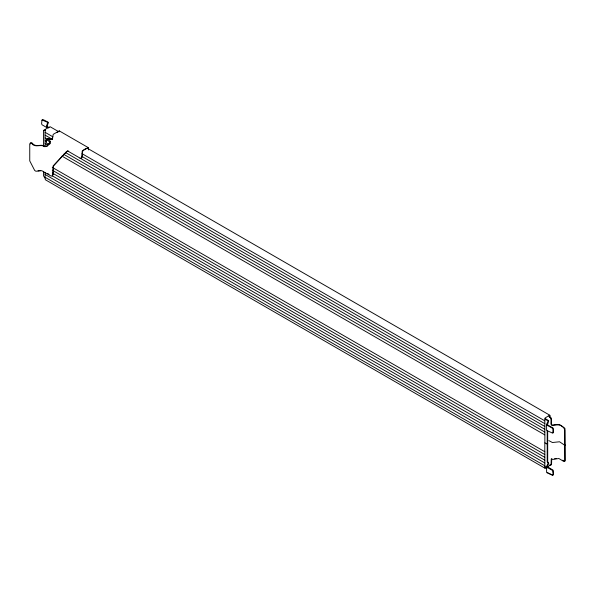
<?xml version="1.0" encoding="UTF-8"?>
<svg xmlns="http://www.w3.org/2000/svg" width="595" height="595" viewBox="0 0 595 595"><rect width="100%" height="100%" fill="white"/><g stroke="black" fill="none" stroke-linecap="round" stroke-linejoin="round"><path stroke-width="0.89" d="M47.92 144.377L47.25 146.035L44.885 146.749C40.698 143.551 35.045 148.49 31.535 143.202L30.285 143.038L29.75 144.243L29.75 160.888L34.689 170.468L35.916 171.248L41.762 170.691L50.761 175.889L51.906 176.12L52.71 174.766L53.059 166.094L66.625 151.45L68.708 151.13M46.224 140.167L46.224 142.272L46.871 143.335L47.808 144.235L49.385 144.094L50.389 143.521L50.389 141.409L48.805 139.446L46.224 140.167L48.805 139.446M50.389 141.409L49.385 141.989L49.385 144.094M550.003 464.993L548.136 466.636M30.233 143.96L30.776 142.755L32.018 142.926C35.529 148.207 41.181 143.269 45.376 146.474L47.734 145.753M546.582 424.361L547.021 425.172L552.703 428.378L553.09 429.56L552.703 433.175L546.619 430.416L546.582 424.361L548.114 421.059L544.879 418.91M546.582 466.502L547.021 467.313L552.703 470.519L553.09 474.512L552.703 475.316L546.619 472.564L546.582 466.502L548.114 463.2L547.207 461.832L547.207 430.862M44.052 130.602L44.424 129.836L45.272 129.903M81.805 158.017C83.233 152.751 80.429 150.007 87.502 148.215L87.986 148.497M553.149 432.87L553.536 432.067L553.149 428.08L547.467 424.867L548.761 420.754L545.444 418.672M42.044 120.473L42.438 119.684L43.353 119.707L48.507 122.421L46.946 126.296L49.028 127.605M551.714 458.745L551.565 464.093L551.208 464.881L550.345 464.799M544.775 420.814L545.05 418.025L549.52 415.265L550.003 415.548L550.003 417.653M544.775 423.625L544.894 420.888L82.043 153.666M544.775 426.437L544.894 423.7L82.043 156.47M544.775 429.248L544.894 426.503L67.562 150.922M544.775 432.052L544.894 429.315L65.948 152.796M544.775 434.863L544.894 432.126L63.539 154.217M544.775 451.724L544.894 434.938L61.925 156.098M544.775 454.528L544.894 451.791L52.271 167.374M544.775 457.339L544.894 454.602L52.271 170.185M544.775 460.151L544.894 457.406L52.271 172.996M544.775 462.955L544.894 460.218L52.271 175.808M544.775 465.766L544.894 463.029L45.027 174.432L45.153 172.535M46.678 139.713L47.407 138.709L50.426 139.55L52.226 139.163L53.238 134.336L59.24 130.87L88.194 147.582L88.477 149.903M67.109 151.167L53.543 165.812L53.193 174.484L52.397 175.837M57.008 132.388L58.548 131.502M47.808 144.235L48.805 143.663M547.697 443.855L547.207 444.138L544.968 442.844M546.76 467.432L545.05 468.243L45.302 179.712L45.153 177.31M565.25 445.015L564.729 445.276L559.56 441.773L552.428 442.516L548.828 440.605M52.71 138.88L50.917 139.267L47.89 138.427M38.043 170.854L40.698 170.445M554.592 458.745L556.228 458.492M88.194 147.582L82.192 151.048L81.909 157.065L81.322 158.3L79.961 158.188M58.957 131.837L50.106 126.728L45.636 129.13L45.027 132.291L53.074 136.939M44.781 130.186L43.933 130.119L43.569 130.885L43.569 146.169M549.862 465.082L550.717 465.164L551.074 464.375L551.23 459.028L553.134 459.385L558.854 458.5L563.614 461.37L564.402 461.497L564.729 460.723L564.729 429.821C563.234 424.666 556.771 423.952 552.428 425.663C549.282 424.845 552.182 420.338 550.717 418.226L549.862 417.318M67.332 151.175L68.217 151.413M46.871 127.583L41.992 124.757L41.598 123.582L41.992 119.982L47.667 122.354L46.432 126.601L48.537 127.888M547.467 472.631L552.227 474.974L553.149 475.018L553.536 474.208L553.149 470.221L547.244 466.606L548.783 463.304L547.697 461.556L547.697 431.464M87.123 148.103L549.854 415.258M548.783 416.136L551.208 417.943L551.565 424.205L552.048 425.046L559.434 424.428L564.923 428.348L565.25 460.471L564.923 461.237L562.781 460.203M52.271 139.282L45.027 135.102L45.153 132.358M47.444 139.304L45.027 137.906L45.153 135.169M46.641 141.647L45.027 140.718L45.153 137.981M48.247 145.388L45.027 143.529L45.153 140.792M45.153 146.407L45.153 143.596M47.496 173.442L48.998 174.313M544.879 466.673L547.08 467.945M49.385 141.989L47.808 140.018M44.781 177.942L43.569 175.837L43.569 171.345M545.05 468.243L544.894 465.84L45.027 177.243L45.153 174.506M59.24 130.87L59.522 131.502"/></g></svg>
